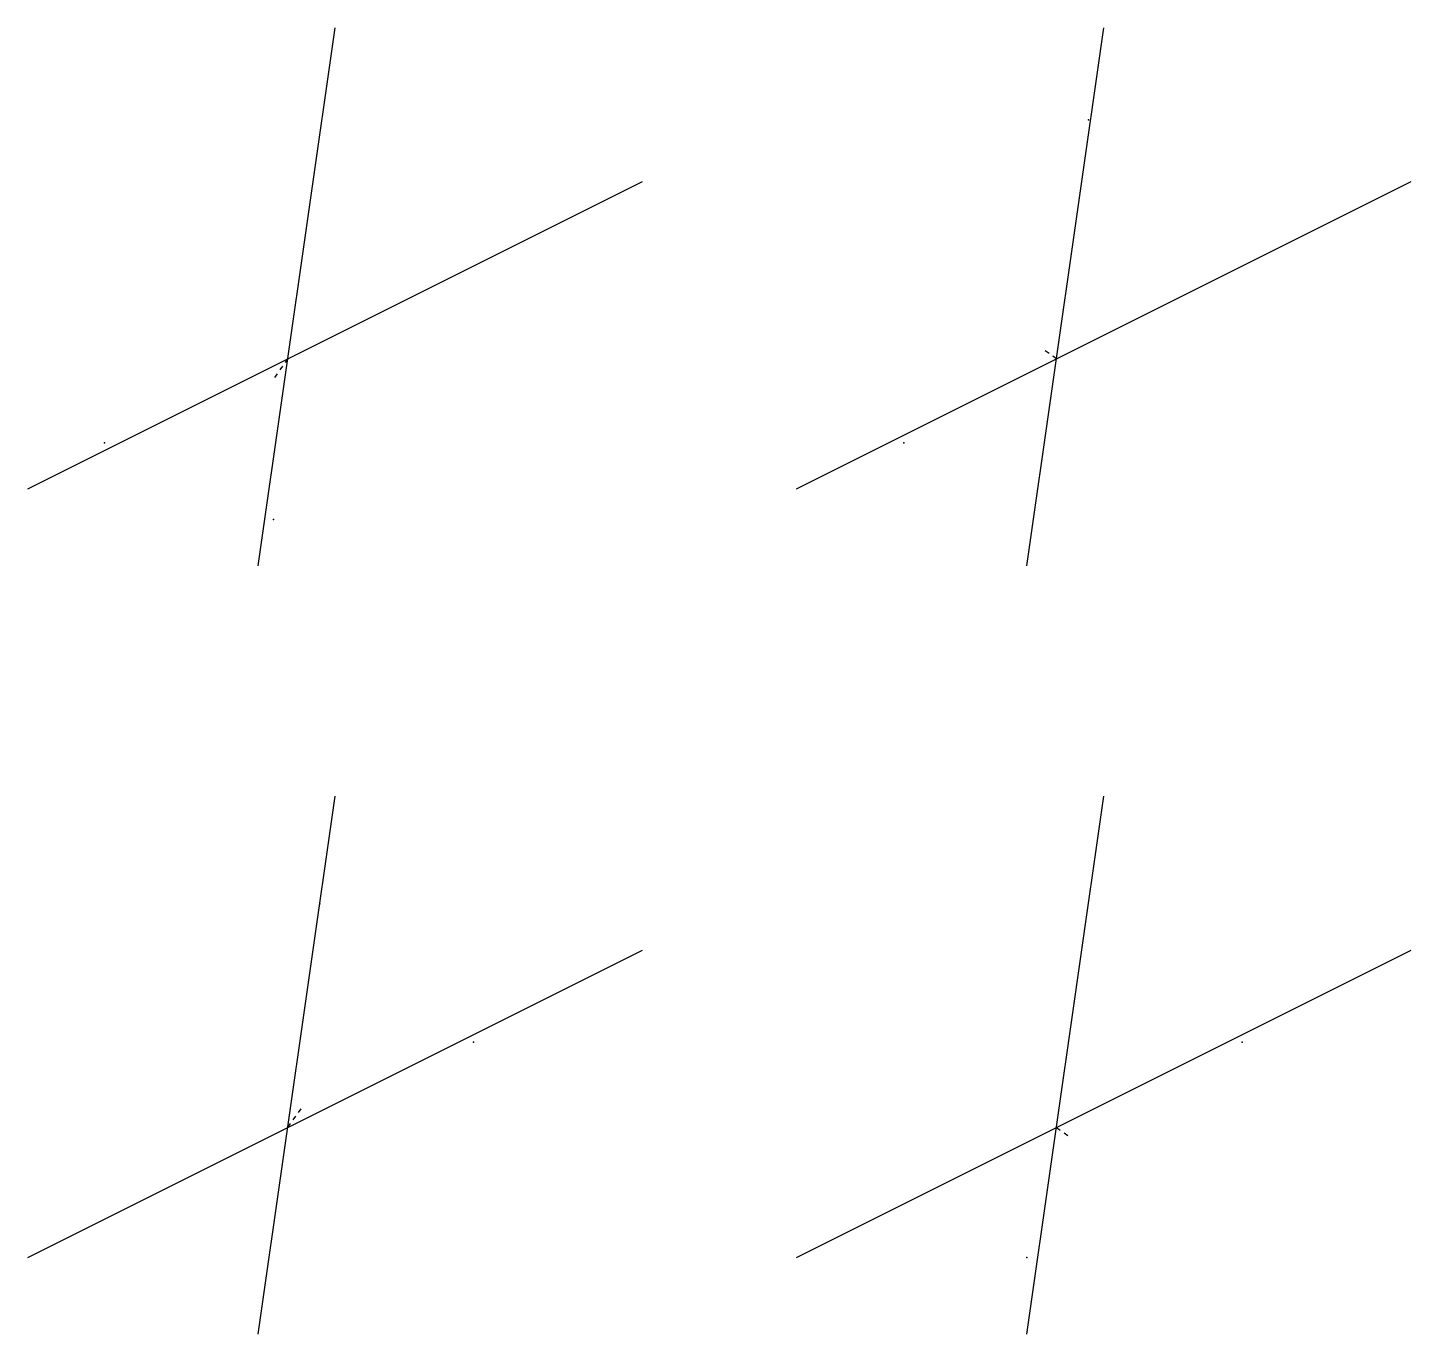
# Model space of a CAD drawing. Extents: x 0 to 90, y -5 to 80.
import ezdxf

# ---------------------------------------------------------------- set-up
doc = ezdxf.new("R2010")
doc.units = 0
doc.linetypes.add('DOT', pattern=[0.6, 0.3, -0.3])
doc.layers.get('0').update_dxf_attribs({"linetype": 'CONTINUOUS'})
doc.layers.add('BISECT', color=5, linetype='DOT')

msp = doc.modelspace()

# ---------------------------------------------------------------- linework, layer by layer
for p, q in [((15, 45), (20, 80)), ((65, 45), (70, 80)), ((0, 50), (40, 70)), ((50, 50), (90, 70)), ((15, -5), (20, 30)), ((65, -5), (70, 30)), ((0, 0), (40, 20)), ((50, 0), (90, 20))]:
    msp.add_line(p, q)
for p in [(69, 74), (5, 53), (57, 53), (16, 48), (19, 23), (29, 14), (79, 14), (65, 0)]:
    msp.add_point(p)
at = {"layer": 'BISECT'}
for p, q in [((66.923077, 58.461538), (66.170071, 59.004274)), ((16.923077, 58.461538), (15.887228, 57.024375)), ((16.923077, 8.461538), (17.958925, 9.898702)), ((66.923077, 8.461538), (67.676083, 7.918803))]:
    msp.add_line(p, q, dxfattribs=at)

doc.saveas('drawing.dxf')
